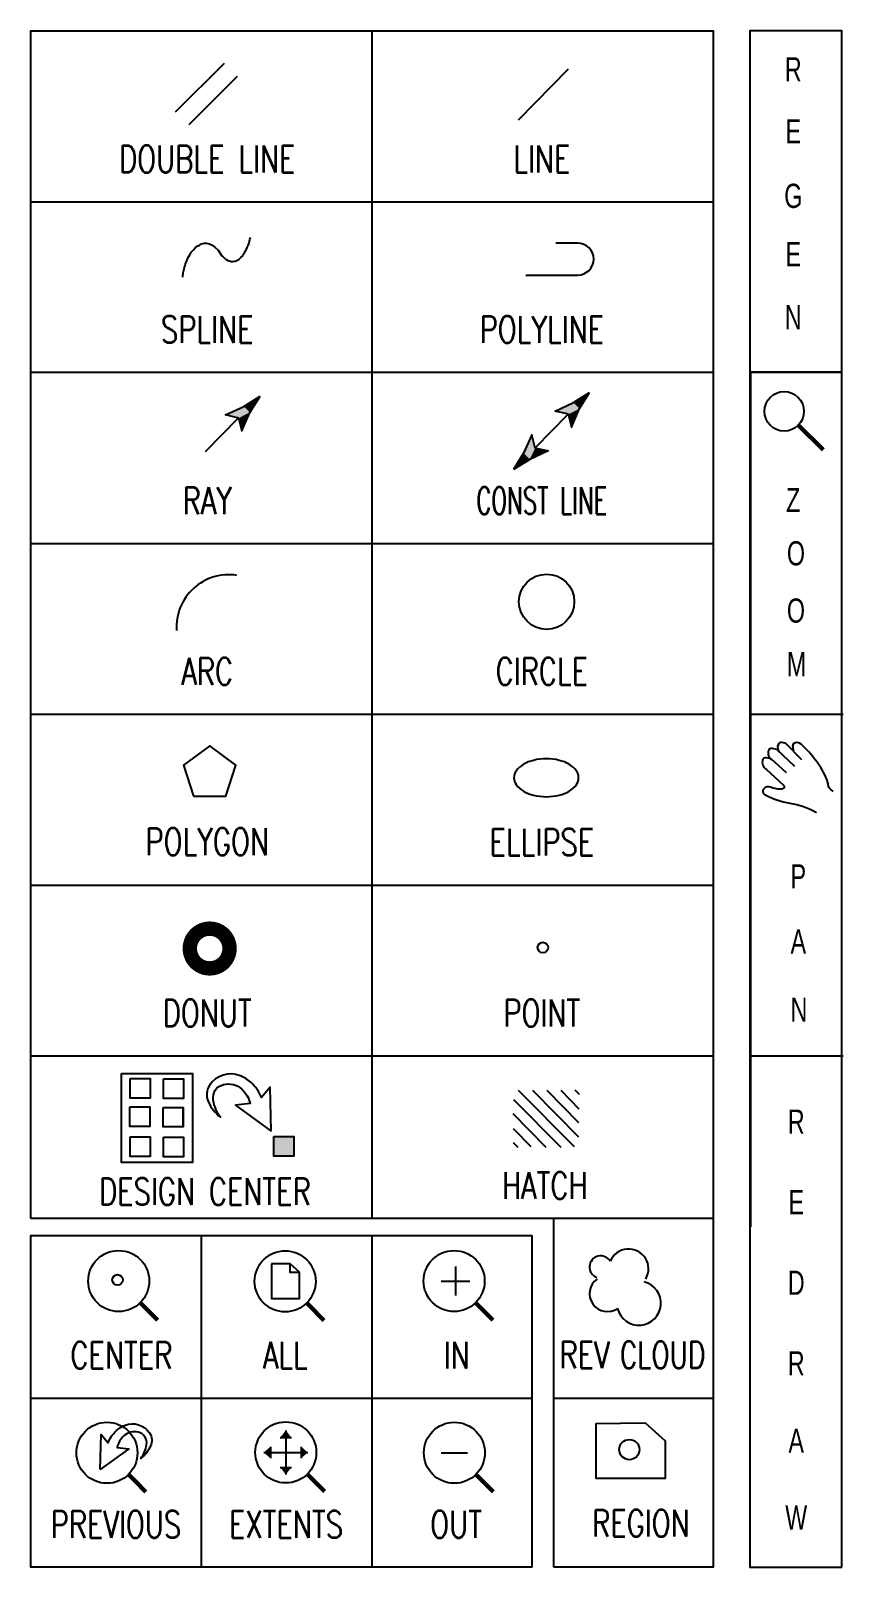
# Model space of a CAD drawing. Header units: inches. Extents: x -0.4 to 10.7, y -10.6 to 1.5.
# Drawn here: x 2.542 to 4.457, y -7.476 to -3.857 of the extents above; entities that cross this region are included whole.
import ezdxf
from ezdxf.enums import TextEntityAlignment as Align

# ---------------------------------------------------------------- set-up
doc = ezdxf.new("R2010")
doc.units = ezdxf.units.IN
doc.header["$MEASUREMENT"] = 0
doc.layers.get('0').update_dxf_attribs({"linetype": 'CONTINUOUS'})
for name, color, linetype in [('BORDERS', 252, 'CONTINUOUS'), ('ICONS', 7, 'CONTINUOUS'), ('Text English', 7, 'CONTINUOUS')]:
    doc.layers.add(name, color=color, linetype=linetype)
doc.styles.add('ROMANS', font='simplex.shx', dxfattribs={"width": 0.75, "height": 0.0634})
doc.styles.add('SANSSERIFBOLD', font='sanss___.ttf', dxfattribs={"width": 0.69, "height": 0.056883})

# ---------------------------------------------------------------- blocks, each defined once
blk = doc.blocks.new('ADCENTER')
h = blk.add_hatch(color=4)
h.dxf.hatch_style = 2
h.paths.add_polyline_path([(7.3032, 1.9378), (7.3032, 1.9839), (7.2561, 1.9839), (7.2561, 1.9378)])
for points in [[(6.8975, 2.1321), (7.0645, 2.1321), (7.0645, 1.9226), (6.8975, 1.9226)], [(6.9178, 2.1203), (6.9649, 2.1203), (6.9649, 2.0742), (6.9178, 2.0742)], [(6.996, 2.1194), (7.0431, 2.1194), (7.0431, 2.0733), (6.996, 2.0733)], [(6.9169, 2.0535), (6.964, 2.0535), (6.964, 2.0074), (6.9169, 2.0074)], [(6.9951, 2.0526), (7.0422, 2.0526), (7.0422, 2.0065), (6.9951, 2.0065)], [(6.9178, 1.9829), (6.9649, 1.9829), (6.9649, 1.9368), (6.9178, 1.9368)], [(6.996, 1.982), (7.0431, 1.982), (7.0431, 1.9359), (6.996, 1.9359)], [(7.2561, 1.9839), (7.3032, 1.9839), (7.3032, 1.9378), (7.2561, 1.9378)]]:
    blk.add_lwpolyline(points, close=True)
at = {"layer": 'ICONS'}
blk.add_lwpolyline([(7.2497, 1.9968), (7.2475, 2.0999), (7.2269, 2.0756, 0.112483), (7.2026, 2.111, 0.091919), (7.1768, 2.1272, 0.356106), (7.1046, 2.1043, 0.257179), (7.1016, 2.066, 0.118424), (7.1304, 2.0292, -0.114901), (7.1134, 2.0697, -0.394005), (7.1377, 2.1065, -0.249939), (7.1805, 2.0955, -0.149654), (7.2004, 2.0616), (7.1657, 2.0579)], format="xyb", close=True, dxfattribs=at)

msp = doc.modelspace()

# ---------------------------------------------------------------- hatches: boundary and pattern name
h = msp.add_hatch(color=4)
h.dxf.hatch_style = 2
h.paths.add_polyline_path([(3.1617, -6.5075), (3.1617, -6.4614), (3.1146, -6.4614), (3.1146, -6.5075)])

# ---------------------------------------------------------------- linework, layer by layer
for points in [[(2.756, -6.3132), (2.923, -6.3132), (2.923, -6.5227), (2.756, -6.5227)], [(2.7763, -6.325), (2.8234, -6.325), (2.8234, -6.3711), (2.7763, -6.3711)], [(2.8545, -6.3259), (2.9016, -6.3259), (2.9016, -6.372), (2.8545, -6.372)], [(2.7754, -6.3918), (2.8225, -6.3918), (2.8225, -6.4379), (2.7754, -6.4379)], [(2.8535, -6.3927), (2.9006, -6.3927), (2.9006, -6.4388), (2.8535, -6.4388)], [(2.7763, -6.4624), (2.8234, -6.4624), (2.8234, -6.5085), (2.7763, -6.5085)], [(2.8545, -6.4633), (2.9016, -6.4633), (2.9016, -6.5094), (2.8545, -6.5094)], [(3.1146, -6.4614), (3.1617, -6.4614), (3.1617, -6.5075), (3.1146, -6.5075)]]:
    msp.add_lwpolyline(points, close=True)
at = {"layer": 'BORDERS'}
for p, q in [((3.3459, -3.857), (3.3459, -6.6543)), ((3.7749, -7.4759), (3.7749, -6.6543)), ((2.9438, -6.6943), (2.9438, -7.4759)), ((3.3459, -6.6943), (3.3459, -7.4759)), ((3.7236, -7.4759), (3.7236, -6.6943))]:
    msp.add_line(p, q, dxfattribs=at)
at = {"layer": 'BORDERS', "color": 12}
for p, q in [((4.238, -4.6615), (4.238, -6.6743)), ((4.4509, -4.6615), (4.238, -4.6615)), ((4.4509, -6.6743), (4.4509, -6.6743))]:
    msp.add_line(p, q, dxfattribs=at)
at = {"layer": 'BORDERS'}
msp.add_lwpolyline([(2.5417, -6.6543), (2.5417, -3.857), (4.1503, -3.857), (4.15, -6.6543)], close=True, dxfattribs=at)
at = {"layer": 'BORDERS', "color": 12}
for points in [[(4.4531, -7.4759), (4.4531, -3.857), (4.2365, -3.857), (4.2365, -7.4759), (4.4531, -7.4759)], [(4.238, -4.6615), (4.4539, -4.6615)]]:
    msp.add_lwpolyline(points, dxfattribs=at)
at = {"layer": 'BORDERS', "color": 252}
for points in [[(2.5417, -4.26), (4.15, -4.26)], [(2.5417, -4.6615), (4.15, -4.6615)], [(2.5417, -5.0645), (4.15, -5.0645)], [(2.5417, -5.4668), (4.1489, -5.4668)], [(2.5417, -5.8691), (4.1489, -5.8691)], [(2.5417, -6.2713), (4.1489, -6.2713)], [(2.5417, -7.0773), (3.7236, -7.0773)], [(3.7749, -7.0773), (4.15, -7.0773)]]:
    msp.add_lwpolyline(points, dxfattribs=at)
at = {"layer": 'BORDERS'}
for points in [[(4.15, -6.6543), (4.15, -7.4759), (3.7749, -7.4759)], [(3.7236, -7.4759), (2.5417, -7.4759), (2.5417, -6.6943), (3.7236, -6.6943)]]:
    msp.add_lwpolyline(points, dxfattribs=at)
at = {"layer": 'ICONS'}
for p, q in [((4.2376, -5.4664), (4.4568, -5.4664)), ((4.2376, -6.2712), (4.4568, -6.2712)), ((4.4568, -6.2712), (4.4568, -6.2712)), ((3.8736, -7.1375), (3.9901, -7.1355))]:
    msp.add_line(p, q, dxfattribs=at)
for points in [[(2.8833, -4.0478), (2.9983, -3.9336)], [(2.9149, -4.078), (3.0291, -3.9638)], [(3.691, -4.067), (3.8088, -3.9469)], [(2.9171, -4.3845), (2.9171, -4.3838), (2.9186, -4.3816), (2.92, -4.3786), (2.923, -4.3757), (2.9259, -4.372), (2.9296, -4.3683), (2.934, -4.3646), (2.9392, -4.3617), (2.9444, -4.3587), (2.9502, -4.3572), (2.9561, -4.3572), (2.9628, -4.3587), (2.9694, -4.3617), (2.976, -4.3668), (2.9834, -4.3742), (2.9908, -4.3845)], [(3.0423, -4.386), (3.0423, -4.3852), (3.0423, -4.3845), (3.0431, -4.3838), (3.0438, -4.3823), (3.0453, -4.3808), (3.046, -4.3786), (3.0475, -4.3764), (3.049, -4.3742), (3.0504, -4.3712), (3.0519, -4.3676), (3.0534, -4.3646), (3.0549, -4.3609), (3.0563, -4.3565), (3.0571, -4.3528), (3.0578, -4.3484), (3.0593, -4.344)], [(2.9001, -4.4375), (2.9001, -4.4368), (2.9001, -4.4361), (2.9001, -4.4346), (2.9001, -4.4324), (2.9009, -4.4302), (2.9009, -4.4272), (2.9016, -4.4243), (2.9024, -4.4206), (2.9031, -4.4169), (2.9046, -4.4125), (2.906, -4.4081), (2.9075, -4.4037), (2.9097, -4.3992), (2.9112, -4.3941), (2.9141, -4.3889), (2.9171, -4.3845)], [(2.9908, -4.3845), (2.9915, -4.386), (2.993, -4.3874), (2.9944, -4.3889), (2.9967, -4.3911), (2.9996, -4.3941), (3.0026, -4.3956), (3.0062, -4.3978), (3.0099, -4.3992), (3.0143, -4.4007), (3.018, -4.4007), (3.0224, -4.4), (3.0276, -4.3985), (3.032, -4.3956), (3.0372, -4.3911), (3.0423, -4.386)], [(3.0321, -4.7692), (3.001, -4.7616), (3.0442, -4.7417), (3.0821, -4.7175)], [(3.0313, -4.7684), (3.0394, -4.7993), (3.0585, -4.7558), (3.0821, -4.7175)], [(3.8089, -4.7604), (3.7778, -4.7528), (3.821, -4.7329), (3.8589, -4.7087)], [(3.8081, -4.7595), (3.8162, -4.7905), (3.8353, -4.747), (3.8589, -4.7087)], [(2.9538, -4.848), (3.0314, -4.769)], [(3.7307, -4.8398), (3.7226, -4.8089), (3.7035, -4.8523), (3.6799, -4.8907)], [(3.7299, -4.839), (3.761, -4.8466), (3.7178, -4.8665), (3.6799, -4.8907)], [(3.8736, -7.1375), (3.8736, -7.2657), (4.0375, -7.2657), (4.0375, -7.1789), (3.9901, -7.1355)]]:
    msp.add_lwpolyline(points, dxfattribs=at)
msp.add_lwpolyline([(3.7086, -4.4324), (3.8309, -4.4324, 1), (3.8309, -4.3572), (3.7792, -4.3572)], format="xyb", dxfattribs=at)
at = {"layer": 'ICONS', "color": 250}
msp.add_lwpolyline([(3.7306, -4.8392), (3.8082, -4.7602)], dxfattribs=at)
at = {"layer": 'ICONS', "const_width": 0.01, "elevation": -0.0198}
msp.add_lwpolyline([(4.3508, -4.786), (4.41, -4.8442)], dxfattribs=at)
at = {"layer": 'ICONS', "elevation": -0.0198}
for points in [[(4.359, -5.5742), (4.3222, -5.5366, 0.153807), (4.3096, -5.5337, 0.30218), (4.303, -5.5388, 0.233284), (4.3052, -5.555, 0.721956)], [(4.4327, -5.6486), (4.4275, -5.6442, -0.09399), (4.4216, -5.6368, 0.092108), (4.4157, -5.6147, 0.052172), (4.3914, -5.5749, 0.040572), (4.3575, -5.5374, 0.37402), (4.3391, -5.5366, 0.192582), (4.3376, -5.5447, 0.078461), (4.3398, -5.5536, 0.959013)], [(4.3228, -5.6049), (4.2866, -5.5719, 0.077313), (4.2726, -5.5697, 0.334602), (4.2667, -5.5741, 0.337418), (4.2755, -5.597)], [(4.3428, -5.5897), (4.3001, -5.5499, 0.077313), (4.2861, -5.5477, 0.334602), (4.2802, -5.5521, 0.337418), (4.289, -5.5749, 1.253415)], [(4.2755, -5.597), (4.3161, -5.6337, -0.478938), (4.3156, -5.6414, -0.167946), (4.308, -5.6436, -0.084989), (4.2855, -5.6387, 0.326331), (4.2693, -5.6427, 0.478476), (4.272, -5.6562, 0.077423), (4.3305, -5.676, -0.081499), (4.3939, -5.698, -0.021633)]]:
    msp.add_lwpolyline(points, format="xyb", dxfattribs=at)
at = {"layer": 'ICONS'}
msp.add_lwpolyline([(2.9252, -5.6594), (3.0018, -5.6594), (3.0255, -5.5865), (2.9635, -5.5415), (2.9015, -5.5865)], close=True, dxfattribs=at)
for points in [[(3.6806, -5.6164, 0.155134), (3.6856, -5.632, 0.106753), (3.703, -5.6479, 0.073079), (3.7263, -5.6573, 0.059562), (3.7569, -5.661, 0.059562), (3.7875, -5.6573, 0.073079), (3.8108, -5.6479, 0.106753), (3.8282, -5.632, 0.155134), (3.8331, -5.6164, 0.155134), (3.8282, -5.6007, 0.106753), (3.8108, -5.5848, 0.073079), (3.7875, -5.5754, 0.059562), (3.7569, -5.5717, 0.059562), (3.7263, -5.5754, 0.073079), (3.703, -5.5848, 0.106753), (3.6856, -5.6007, 0.155134)], [(3.1082, -6.4485), (3.106, -6.3454), (3.0854, -6.3697, 0.112483), (3.0611, -6.3343, 0.091919), (3.0353, -6.3181, 0.356106), (2.9631, -6.341, 0.257179), (2.9601, -6.3793, 0.118424), (2.9889, -6.4161, -0.114901), (2.9719, -6.3756, -0.394005), (2.9962, -6.3388, -0.249939), (3.039, -6.3498, -0.149654), (3.0589, -6.3837), (3.0242, -6.3874)], [(2.7056, -7.2457), (2.7074, -7.1632), (2.7239, -7.1826, -0.112483), (2.7434, -7.1543, -0.091919), (2.764, -7.1414, -0.356106), (2.8217, -7.1596, -0.257179), (2.8241, -7.1903, -0.118424), (2.8011, -7.2198, 0.114901), (2.8147, -7.1873, 0.394005), (2.7952, -7.1579, 0.249939), (2.761, -7.1667, 0.149654), (2.7451, -7.1938), (2.7728, -7.1968)]]:
    msp.add_lwpolyline(points, format="xyb", close=True, dxfattribs=at)
at = {"layer": 'ICONS', "const_width": 0.0339}
msp.add_lwpolyline([(2.9167, -6.0186, 1), (3.0103, -6.0186, 1)], format="xyb", close=True, dxfattribs=at)
at = {"layer": 'ICONS', "color": 7}
for points in [[(3.6905, -6.3521), (3.8224, -6.4847)], [(3.7244, -6.3521), (3.8327, -6.4618)], [(3.7583, -6.3521), (3.8327, -6.4287)], [(3.7914, -6.3521), (3.8334, -6.3963)], [(3.8238, -6.3513), (3.8342, -6.3616)], [(3.6794, -6.3742), (3.7914, -6.4862)], [(3.678, -6.4073), (3.7561, -6.4862)], [(3.6787, -6.4427), (3.7207, -6.4847)], [(3.6787, -6.4758), (3.6898, -6.4862)]]:
    msp.add_lwpolyline(points, dxfattribs=at)
at = {"layer": 'ICONS', "color": 1}
for points in [[(3.1093, -6.7613), (3.1093, -6.843), (3.1749, -6.843), (3.1749, -6.7819), (3.1528, -6.7819), (3.1528, -6.7613), (3.1093, -6.7613)], [(3.1749, -6.7812), (3.1528, -6.7613)], [(3.5091, -6.8018), (3.5769, -6.8018)], [(3.543, -6.7675), (3.543, -6.836)], [(3.1429, -7.1535), (3.1429, -7.2575)], [(3.1065, -7.1921), (3.1065, -7.219)], [(3.1297, -7.1705), (3.156, -7.1705)], [(3.1792, -7.1921), (3.1792, -7.219)], [(3.0909, -7.2055), (3.1948, -7.2055)], [(3.5089, -7.2063), (3.5715, -7.2063)], [(3.1297, -7.2406), (3.156, -7.2406)]]:
    msp.add_lwpolyline(points, dxfattribs=at)
at = {"layer": 'ICONS', "const_width": 0.01}
for points in [[(2.7999, -6.8528), (2.8408, -6.8939)], [(3.1922, -6.8535), (3.2331, -6.8946)], [(3.5903, -6.8528), (3.6313, -6.8939)], [(2.7722, -7.2573), (2.8131, -7.2984)], [(3.1936, -7.2565), (3.2346, -7.2976)], [(3.591, -7.2573), (3.6319, -7.2984)]]:
    msp.add_lwpolyline(points, dxfattribs=at)
at = {"layer": 'ICONS'}
for centre, radius in [((4.3176, -4.7534, -0.0198), 0.0465), ((3.7576, -5.2019), 0.0651), ((3.7488, -6.0164), 0.0124), ((2.7491, -6.8018), 0.0719), ((3.1414, -6.8025), 0.0719), ((3.5396, -6.8018), 0.0719), ((2.7214, -7.2063), 0.0719), ((3.1429, -7.2055), 0.0719), ((3.5402, -7.2063), 0.0719), ((3.9526, -7.1987), 0.0238)]:
    msp.add_circle(centre, radius, dxfattribs=at)
at = {"layer": 'ICONS', "color": 1}
msp.add_circle((2.7463, -6.7991), 0.0124, dxfattribs=at)
at = {"layer": 'ICONS'}
for centre, radius, start, end in [((3.0086, -5.2616), 0.1234, 81.1375, 183.5869), ((3.9509, -6.7731), 0.0468, 329.3022, 157.6017), ((3.885, -6.7687), 0.0263, 30.693, 250.6865), ((3.9012, -6.8314), 0.0424, 125.7869, 304.237), ((3.9753, -6.8542), 0.0518, 193.6943, 76.2632)]:
    msp.add_arc(centre, radius, start, end, dxfattribs=at)
for points in [[(3.0442, -4.7417), (3.0585, -4.7558), (3.0821, -4.7175)], [(3.7778, -4.7528), (3.8089, -4.7604), (3.821, -4.7329), (3.8353, -4.747)], [(3.821, -4.7329), (3.8353, -4.747), (3.8589, -4.7087)], [(3.001, -4.7616), (3.0321, -4.7692), (3.0442, -4.7417), (3.0585, -4.7558)], [(3.0321, -4.7692), (3.0394, -4.7993), (3.0585, -4.7558)], [(3.8089, -4.7604), (3.8162, -4.7905), (3.8353, -4.747)], [(3.7226, -4.8089), (3.7307, -4.8398), (3.7035, -4.8523), (3.7178, -4.8665)], [(3.7307, -4.8398), (3.761, -4.8466), (3.7178, -4.8665)], [(3.7035, -4.8523), (3.7178, -4.8665), (3.6799, -4.8907)]]:
    msp.add_solid(points, dxfattribs=at)
at = {"layer": 'ICONS', "color": 1}
for points in [[(3.1297, -7.1705), (3.156, -7.1705), (3.1429, -7.1535)], [(3.1065, -7.1921), (3.1065, -7.219), (3.0909, -7.2055)], [(3.1792, -7.1921), (3.1792, -7.219), (3.1948, -7.2055)], [(3.1297, -7.2406), (3.156, -7.2406), (3.1429, -7.2575)]]:
    msp.add_solid(points, dxfattribs=at)

# ---------------------------------------------------------------- block references
at = {"layer": 'Text English'}
msp.add_blockref('ADCENTER', (-4.1415, -8.4453), dxfattribs=at)

# ---------------------------------------------------------------- texts
at = {"layer": 'ICONS', "style": 'SANSSERIFBOLD', "width": 0.69}
for s, p in [('Z', (4.322, -4.9906)), ('O', (4.3239, -5.1162)), ('O', (4.3239, -5.2511)), ('M', (4.3239, -5.3774)), ('P', (4.3326, -5.8772)), ('A', (4.3326, -6.0305)), ('N', (4.3326, -6.191))]:
    msp.add_text(s, height=0.0569, dxfattribs=at).set_placement(p)
at = {"layer": 'Text English', "style": 'SANSSERIFBOLD', "width": 0.69}
for s, p in [('R', (4.3389, -3.9479)), ('E', (4.3389, -4.0938)), ('G', (4.3389, -4.2458)), ('E', (4.3389, -4.3834)), ('N', (4.3389, -4.5316)), ('R', (4.3459, -6.4263)), ('E', (4.3459, -6.6161)), ('D', (4.3459, -6.8058)), ('R', (4.3459, -6.9955)), ('A', (4.3459, -7.1779)), ('W', (4.3459, -7.3586))]:
    msp.add_text(s, height=0.0569, dxfattribs=at).set_placement(p, align=Align.MIDDLE)
at = {"layer": 'Text English', "style": 'ROMANS'}
for s, height, width, p in [('DOUBLE LINE', 0.063361, 0.75, (2.9576, -4.1907)), ('LINE', 0.06336, 0.75, (3.7462, -4.1907)), ('SPLINE', 0.06336, 0.75, (2.9576, -4.5923)), ('POLYLINE', 0.06336, 0.75, (3.7462, -4.5923)), ('RAY', 0.06336, 0.75, (2.9576, -4.9953)), ('CONST LINE', 0.06336, 0.62, (3.7462, -4.9953)), ('ARC', 0.06336, 0.75, (2.9576, -5.3975)), ('CIRCLE', 0.06336, 0.75, (3.7462, -5.3975)), ('POLYGON', 0.06336, 0.75, (2.9576, -5.7986)), ('ELLIPSE', 0.06336, 0.75, (3.7462, -5.7998)), ('DONUT', 0.06336, 0.75, (2.9576, -6.2021)), ('POINT', 0.06336, 0.75, (3.7462, -6.2021)), ('HATCH', 0.06336, 0.75, (3.7531, -6.6085)), ('DESIGN CENTER', 0.063361, 0.75, (2.9522, -6.6226)), ('CENTER', 0.06336, 0.75, (2.7553, -7.0081)), ('ALL', 0.06336, 0.75, (3.1417, -7.0081)), ('IN', 0.06336, 0.75, (3.5458, -7.0081)), ('PREVIOUS', 0.06336, 0.75, (2.7424, -7.4067)), ('EXTENTS', 0.06336, 0.75, (3.1432, -7.4067)), ('OUT', 0.06336, 0.75, (3.5442, -7.4067))]:
    msp.add_text(s, height=height, dxfattribs=dict(at, width=width)).set_placement(p, align=Align.CENTER)
for s, height, width, p in [('REV', 0.0634, 0.75, (3.7879, -7.0073)), ('CLOUD', 0.06336, 0.72, (3.9302, -7.0073)), ('REGION', 0.0634, 0.75, (3.8647, -7.4038))]:
    msp.add_text(s, height=height, dxfattribs=dict(at, width=width)).set_placement(p)

doc.saveas('drawing.dxf')
